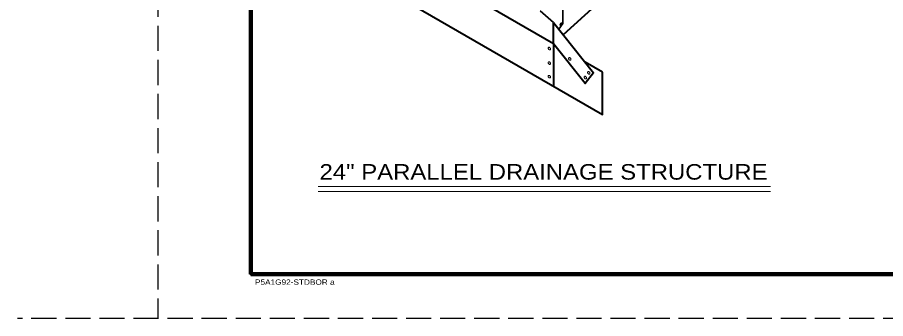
# Model space of a CAD drawing. Extents: x -319.1 to -283.7, y -451.4 to -429.4.
# Drawn here: x -319.05 to -309.32, y -451.37 to -448 of the extents above; entities that cross this region are included whole.
import ezdxf
from ezdxf.enums import TextEntityAlignment as Align

# ---------------------------------------------------------------- set-up
doc = ezdxf.new("R2010")
doc.units = 0
doc.header["$LTSCALE"] = 0.047
doc.header["$PDMODE"] = 32
doc.header["$PDSIZE"] = 0.0235
doc.linetypes.add('LONG_DASHED', pattern=[7.5, 6, -1.5])
doc.layers.add('63', color=7, linetype='Continuous', lineweight=13)

msp = doc.modelspace()

# ---------------------------------------------------------------- linework, layer by layer
at = {"layer": '63', "linetype": 'LONG_DASHED', "lineweight": 25}
for p, q in [((-317.47725, -429.37275), (-317.47725, -451.37275)), ((-317.47725, -429.37275), (-317.47725, -451.37275)), ((-283.85225, -451.37275), (-319.05225, -451.37275)), ((-283.85225, -451.37275), (-319.05225, -451.37275))]:
    msp.add_line(p, q, dxfattribs=at)
at = {"layer": '63', "lineweight": 158}
msp.add_line((-316.43558, -429.87275), (-316.43558, -450.87275), dxfattribs=at)
msp.add_line((-316.43558, -429.87275), (-316.43558, -450.87275), dxfattribs=at)
at = {"layer": '63', "lineweight": 40}
for p, q in [((-310.16575, -445.67383), (-312.9315, -448.19292)), ((-310.16575, -445.67383), (-312.9315, -448.19292)), ((-313.0415, -448.29308), (-315.09833, -447.10558)), ((-313.0415, -448.29308), (-315.09833, -447.10558)), ((-313.0415, -448.29308), (-313.0415, -448.05558)), ((-313.0415, -448.29308), (-313.0415, -448.05558)), ((-313.0415, -448.29308), (-313.0415, -448.76808)), ((-313.0415, -448.29308), (-313.0415, -448.76808)), ((-312.493, -448.60975), (-312.6875, -448.4975)), ((-312.493, -448.60975), (-312.6875, -448.4975))]:
    msp.add_line(p, q, dxfattribs=at)
at = {"layer": '63', "lineweight": 35}
msp.add_line((-313.0415, -448.05558), (-313.19033, -447.92517), dxfattribs=at)
msp.add_line((-313.0415, -448.05558), (-313.19033, -447.92517), dxfattribs=at)
at = {"layer": '63'}
for p, q in [((-315.68158, -449.89367), (-310.60775, -449.89367)), ((-315.68158, -449.89367), (-310.60775, -449.89367)), ((-315.68158, -449.94808), (-310.60775, -449.94808)), ((-315.68158, -449.94808), (-310.60775, -449.94808))]:
    msp.add_line(p, q, dxfattribs=at)
at = {"layer": '63', "lineweight": 158}
msp.add_lwpolyline([(-283.93558, -429.87275), (-283.93558, -450.87275), (-316.43558, -450.87275)], dxfattribs=at)
msp.add_lwpolyline([(-283.93558, -429.87275), (-283.93558, -450.87275), (-316.43558, -450.87275)], dxfattribs=at)
at = {"layer": '63', "lineweight": 40}
for points in [[(-315.47067, -446.89067), (-315.64683, -446.78892), (-315.64683, -447.26392), (-312.493, -449.08475), (-312.493, -448.60975)], [(-315.47067, -446.89067), (-315.64683, -446.78892), (-315.64683, -447.26392), (-312.493, -449.08475), (-312.493, -448.60975)], [(-313.0415, -448.05558), (-312.59158, -448.61725), (-312.68592, -448.736), (-313.0415, -448.29308)], [(-313.0415, -448.05558), (-312.59158, -448.61725), (-312.68592, -448.736), (-313.0415, -448.29308)]]:
    msp.add_lwpolyline(points, dxfattribs=at)
at = {"layer": '63', "lineweight": 35}
msp.add_lwpolyline([(-312.93617, -447.90858), (-312.93617, -448.06692), (-312.98158, -448.13042)], dxfattribs=at)
msp.add_lwpolyline([(-312.93617, -447.90858), (-312.93617, -448.06692), (-312.98158, -448.13042)], dxfattribs=at)
at = {"layer": '63'}
for points in [[(-312.94733, -448.05933), (-312.9485, -448.0575), (-312.9505, -448.05717)], [(-312.94733, -448.05933), (-312.9485, -448.0575), (-312.9505, -448.05717)], [(-312.96933, -448.08392), (-312.96817, -448.08575), (-312.96617, -448.08617)], [(-312.96933, -448.08392), (-312.96817, -448.08575), (-312.96617, -448.08617)]]:
    msp.add_lwpolyline(points, dxfattribs=at)
for centre, radius, start, end in [((-312.95618, -448.08264), 0.01316, 164.67127, 185.75829), ((-312.95618, -448.08264), 0.01316, 164.67127, 185.75829), ((-312.94275, -448.08633), 0.02709, 153.4588, 164.67111), ((-312.94275, -448.08633), 0.02709, 153.4588, 164.67111), ((-312.92378, -448.0958), 0.04829, 145.0667, 153.45907), ((-312.92378, -448.0958), 0.04829, 145.0667, 153.45907), ((-312.92378, -448.0958), 0.04829, 136.67393, 145.0663), ((-312.92378, -448.0958), 0.04829, 136.67393, 145.0663), ((-312.97748, -448.06207), 0.02709, 305.46172, 316.67403), ((-312.97748, -448.06207), 0.02709, 305.46172, 316.67403), ((-312.9392, -448.08125), 0.02709, 125.46144, 136.67375), ((-312.9392, -448.08125), 0.02709, 125.46144, 136.67375), ((-312.9929, -448.04752), 0.04829, 316.67393, 325.0663), ((-312.9929, -448.04752), 0.04829, 316.67393, 325.0663), ((-312.94728, -448.06991), 0.01316, 104.3752, 125.46222), ((-312.94728, -448.06991), 0.01316, 104.3752, 125.46222), ((-312.9929, -448.04752), 0.04829, 325.0667, 333.45907), ((-312.9929, -448.04752), 0.04829, 325.0667, 333.45907), ((-312.97393, -448.05699), 0.02709, 333.45895, 344.67126), ((-312.97393, -448.05699), 0.02709, 333.45895, 344.67126), ((-312.9605, -448.06068), 0.01316, 344.67123, 5.75825), ((-312.9605, -448.06068), 0.01316, 344.67123, 5.75825), ((-312.9694, -448.07341), 0.01316, 284.375, 305.46202), ((-312.9694, -448.07341), 0.01316, 284.375, 305.46202), ((-313.08832, -448.34108), 0.0126, 159.28879, 183.72364), ((-313.08832, -448.34108), 0.0126, 159.28879, 183.72364), ((-313.0835, -448.34076), 0.01743, 183.72317, 202.2304), ((-313.0835, -448.34076), 0.01743, 183.72317, 202.2304), ((-313.09285, -448.33936), 0.00776, 127.98987, 159.28841), ((-313.09285, -448.33936), 0.00776, 127.98987, 159.28841), ((-313.07744, -448.33829), 0.02398, 202.23057, 217.98975), ((-313.07744, -448.33829), 0.02398, 202.23057, 217.98975), ((-313.09285, -448.33936), 0.00776, 96.69131, 127.98984), ((-313.09285, -448.33936), 0.00776, 96.69131, 127.98984), ((-313.07744, -448.33829), 0.02398, 217.99028, 233.74946), ((-313.07744, -448.33829), 0.02398, 217.99028, 233.74946), ((-313.09229, -448.34418), 0.0126, 72.25623, 96.69109), ((-313.09229, -448.34418), 0.0126, 72.25623, 96.69109), ((-313.08131, -448.34357), 0.01743, 233.74902, 252.25625), ((-313.08131, -448.34357), 0.01743, 233.74902, 252.25625), ((-313.09376, -448.34877), 0.01743, 53.74939, 72.25661), ((-313.09376, -448.34877), 0.01743, 53.74939, 72.25661), ((-313.08278, -448.34816), 0.0126, 252.25666, 276.69151), ((-313.08278, -448.34816), 0.0126, 252.25666, 276.69151), ((-313.09763, -448.35406), 0.02398, 37.98979, 53.74898), ((-313.09763, -448.35406), 0.02398, 37.98979, 53.74898), ((-313.08222, -448.35298), 0.00776, 276.69131, 307.98984), ((-313.08222, -448.35298), 0.00776, 276.69131, 307.98984), ((-313.09763, -448.35406), 0.02398, 22.23074, 37.98992), ((-313.09763, -448.35406), 0.02398, 22.23074, 37.98992), ((-313.08222, -448.35298), 0.00776, 307.98999, 339.28852), ((-313.08222, -448.35298), 0.00776, 307.98999, 339.28852), ((-313.09157, -448.35158), 0.01743, 3.72347, 22.2307), ((-313.09157, -448.35158), 0.01743, 3.72347, 22.2307), ((-313.08675, -448.35126), 0.0126, 339.28837, 3.72322), ((-313.08675, -448.35126), 0.0126, 339.28837, 3.72322), ((-312.85969, -448.45761), 0.0126, 159.28837, 183.72322), ((-312.85969, -448.45761), 0.0126, 159.28837, 183.72322), ((-312.85488, -448.45729), 0.01743, 183.72356, 202.23079), ((-312.85488, -448.45729), 0.01743, 183.72356, 202.23079), ((-312.86423, -448.45589), 0.00776, 127.98955, 159.28809), ((-312.86423, -448.45589), 0.00776, 127.98955, 159.28809), ((-312.84881, -448.45482), 0.02398, 202.23057, 217.98975), ((-312.84881, -448.45482), 0.02398, 202.23057, 217.98975), ((-312.86423, -448.45589), 0.00776, 96.69181, 127.99034), ((-312.86423, -448.45589), 0.00776, 96.69181, 127.99034), ((-312.84881, -448.45482), 0.02398, 217.99004, 233.74922), ((-312.84881, -448.45482), 0.02398, 217.99004, 233.74922), ((-312.86366, -448.46071), 0.0126, 72.25623, 96.69109), ((-312.86366, -448.46071), 0.0126, 72.25623, 96.69109), ((-312.86513, -448.4653), 0.01743, 53.74903, 72.25625), ((-312.86513, -448.4653), 0.01743, 53.74903, 72.25625), ((-312.869, -448.47058), 0.02398, 37.99004, 53.74922), ((-312.869, -448.47058), 0.02398, 37.99004, 53.74922), ((-312.86901, -448.47058), 0.02398, 22.23057, 37.98975), ((-312.86901, -448.47058), 0.02398, 22.23057, 37.98975), ((-312.85359, -448.46951), 0.00776, 307.98999, 339.28852), ((-312.85359, -448.46951), 0.00776, 307.98999, 339.28852), ((-312.86294, -448.46811), 0.01743, 3.72356, 22.23079), ((-312.86294, -448.46811), 0.01743, 3.72356, 22.23079), ((-312.85813, -448.46779), 0.0126, 339.28837, 3.72322), ((-312.85813, -448.46779), 0.0126, 339.28837, 3.72322), ((-313.08832, -448.50448), 0.0126, 159.28879, 183.72364), ((-313.08832, -448.50448), 0.0126, 159.28879, 183.72364), ((-313.0835, -448.50416), 0.01743, 183.72317, 202.2304), ((-313.0835, -448.50416), 0.01743, 183.72317, 202.2304), ((-313.09285, -448.50276), 0.00776, 127.98955, 159.28809), ((-313.09285, -448.50276), 0.00776, 127.98955, 159.28809), ((-313.07744, -448.50168), 0.02398, 202.23057, 217.98975), ((-313.07744, -448.50168), 0.02398, 202.23057, 217.98975), ((-313.09285, -448.50276), 0.00776, 96.69181, 127.99034), ((-313.09285, -448.50276), 0.00776, 96.69181, 127.99034), ((-313.07744, -448.50168), 0.02398, 217.99028, 233.74946), ((-313.07744, -448.50168), 0.02398, 217.99028, 233.74946), ((-313.09229, -448.50757), 0.0126, 72.25623, 96.69109), ((-313.09229, -448.50757), 0.0126, 72.25623, 96.69109), ((-313.08131, -448.50697), 0.01743, 233.74902, 252.25625), ((-313.08131, -448.50697), 0.01743, 233.74902, 252.25625), ((-313.09376, -448.51217), 0.01743, 53.74903, 72.25625), ((-313.09376, -448.51217), 0.01743, 53.74903, 72.25625), ((-313.08278, -448.51156), 0.0126, 252.25623, 276.69109), ((-313.08278, -448.51156), 0.0126, 252.25623, 276.69109), ((-313.09763, -448.51745), 0.02398, 37.99004, 53.74922), ((-313.09763, -448.51745), 0.02398, 37.99004, 53.74922), ((-313.08222, -448.51638), 0.00776, 276.69181, 307.99034), ((-313.08222, -448.51638), 0.00776, 276.69181, 307.99034), ((-313.09763, -448.51745), 0.02398, 22.23057, 37.98975), ((-313.09763, -448.51745), 0.02398, 22.23057, 37.98975), ((-313.08222, -448.51638), 0.00776, 307.98999, 339.28852), ((-313.08222, -448.51638), 0.00776, 307.98999, 339.28852), ((-313.09157, -448.51498), 0.01743, 3.72356, 22.23079), ((-313.09157, -448.51498), 0.01743, 3.72356, 22.23079), ((-313.08675, -448.51466), 0.0126, 339.28837, 3.72322), ((-313.08675, -448.51466), 0.0126, 339.28837, 3.72322), ((-312.85269, -448.4601), 0.01743, 233.74921, 252.25644), ((-312.85269, -448.4601), 0.01743, 233.74921, 252.25644), ((-312.85416, -448.46469), 0.0126, 252.25619, 276.69105), ((-312.85416, -448.46469), 0.0126, 252.25619, 276.69105), ((-312.85359, -448.46951), 0.00776, 276.6916, 307.99014), ((-312.85359, -448.46951), 0.00776, 276.6916, 307.99014), ((-313.08832, -448.65625), 0.0126, 159.28879, 183.72364), ((-313.08832, -448.65625), 0.0126, 159.28879, 183.72364), ((-313.0835, -448.65594), 0.01743, 183.72317, 202.2304), ((-313.0835, -448.65594), 0.01743, 183.72317, 202.2304), ((-313.09285, -448.65454), 0.00776, 127.98987, 159.28841), ((-313.09285, -448.65454), 0.00776, 127.98987, 159.28841), ((-313.07744, -448.65346), 0.02398, 202.23057, 217.98975), ((-313.07744, -448.65346), 0.02398, 202.23057, 217.98975), ((-313.09285, -448.65454), 0.00776, 96.69131, 127.98984), ((-313.09285, -448.65454), 0.00776, 96.69131, 127.98984), ((-313.09229, -448.65935), 0.0126, 72.25623, 96.69109), ((-313.09229, -448.65935), 0.0126, 72.25623, 96.69109), ((-313.09376, -448.66395), 0.01743, 53.74939, 72.25661), ((-313.09376, -448.66395), 0.01743, 53.74939, 72.25661), ((-313.09763, -448.66923), 0.02398, 37.98979, 53.74898), ((-313.09763, -448.66923), 0.02398, 37.98979, 53.74898), ((-313.09763, -448.66923), 0.02398, 22.23057, 37.98975), ((-313.09763, -448.66923), 0.02398, 22.23057, 37.98975), ((-313.09157, -448.66675), 0.01743, 3.72356, 22.23079), ((-313.09157, -448.66675), 0.01743, 3.72356, 22.23079), ((-313.08675, -448.66644), 0.0126, 339.28837, 3.72322), ((-313.08675, -448.66644), 0.0126, 339.28837, 3.72322), ((-312.6856, -448.66596), 0.0126, 159.28879, 183.72364), ((-312.6856, -448.66596), 0.0126, 159.28879, 183.72364), ((-312.68079, -448.66565), 0.01743, 183.72317, 202.2304), ((-312.68079, -448.66565), 0.01743, 183.72317, 202.2304), ((-312.69014, -448.66425), 0.00776, 127.98987, 159.28841), ((-312.69014, -448.66425), 0.00776, 127.98987, 159.28841), ((-312.69014, -448.66425), 0.00776, 96.69131, 127.98984), ((-312.69014, -448.66425), 0.00776, 96.69131, 127.98984), ((-312.68957, -448.66906), 0.0126, 72.25623, 96.69109), ((-312.68957, -448.66906), 0.0126, 72.25623, 96.69109), ((-312.69104, -448.67365), 0.01743, 53.74939, 72.25661), ((-312.69104, -448.67365), 0.01743, 53.74939, 72.25661), ((-312.69492, -448.67894), 0.02398, 37.98979, 53.74898), ((-312.69492, -448.67894), 0.02398, 37.98979, 53.74898), ((-312.69492, -448.67894), 0.02398, 22.23074, 37.98992), ((-312.69492, -448.67894), 0.02398, 22.23074, 37.98992), ((-312.64648, -448.61414), 0.0126, 159.28879, 183.72364), ((-312.64648, -448.61414), 0.0126, 159.28879, 183.72364), ((-312.64167, -448.61382), 0.01743, 183.72317, 202.2304), ((-312.64167, -448.61382), 0.01743, 183.72317, 202.2304), ((-312.65102, -448.61242), 0.00776, 127.98955, 159.28809), ((-312.65102, -448.61242), 0.00776, 127.98955, 159.28809), ((-312.6356, -448.61134), 0.02398, 202.23057, 217.98975), ((-312.6356, -448.61134), 0.02398, 202.23057, 217.98975), ((-312.65102, -448.61242), 0.00776, 96.69181, 127.99034), ((-312.65102, -448.61242), 0.00776, 96.69181, 127.99034), ((-312.6356, -448.61134), 0.02398, 217.99028, 233.74946), ((-312.6356, -448.61134), 0.02398, 217.99028, 233.74946), ((-312.65045, -448.61724), 0.0126, 72.25623, 96.69109), ((-312.65045, -448.61724), 0.0126, 72.25623, 96.69109), ((-312.63948, -448.61663), 0.01743, 233.74902, 252.25625), ((-312.63948, -448.61663), 0.01743, 233.74902, 252.25625), ((-312.65192, -448.62183), 0.01743, 53.74903, 72.25625), ((-312.65192, -448.62183), 0.01743, 53.74903, 72.25625), ((-312.64095, -448.62122), 0.0126, 252.25623, 276.69109), ((-312.64095, -448.62122), 0.0126, 252.25623, 276.69109), ((-312.65579, -448.62711), 0.02398, 37.99004, 53.74922), ((-312.65579, -448.62711), 0.02398, 37.99004, 53.74922), ((-312.64038, -448.62604), 0.00776, 276.69181, 307.99034), ((-312.64038, -448.62604), 0.00776, 276.69181, 307.99034), ((-312.6558, -448.62711), 0.02398, 22.23086, 37.99005), ((-312.6558, -448.62711), 0.02398, 22.23086, 37.99005), ((-312.64038, -448.62604), 0.00776, 307.98955, 339.28809), ((-312.64038, -448.62604), 0.00776, 307.98955, 339.28809), ((-312.64973, -448.62464), 0.01743, 3.72317, 22.2304), ((-312.64973, -448.62464), 0.01743, 3.72317, 22.2304), ((-312.64492, -448.62432), 0.0126, 339.28879, 3.72364), ((-312.64492, -448.62432), 0.0126, 339.28879, 3.72364), ((-313.07744, -448.65346), 0.02398, 217.99028, 233.74946), ((-313.07744, -448.65346), 0.02398, 217.99028, 233.74946), ((-313.08131, -448.65874), 0.01743, 233.74902, 252.25625), ((-313.08131, -448.65874), 0.01743, 233.74902, 252.25625), ((-313.08278, -448.66334), 0.0126, 252.25666, 276.69151), ((-313.08278, -448.66334), 0.0126, 252.25666, 276.69151), ((-313.08222, -448.66815), 0.00776, 276.69131, 307.98984), ((-313.08222, -448.66815), 0.00776, 276.69131, 307.98984), ((-313.08222, -448.66815), 0.00776, 307.98999, 339.28852), ((-313.08222, -448.66815), 0.00776, 307.98999, 339.28852), ((-312.67472, -448.66317), 0.02398, 202.23057, 217.98975), ((-312.67472, -448.66317), 0.02398, 202.23057, 217.98975), ((-312.67472, -448.66317), 0.02398, 217.99028, 233.74946), ((-312.67472, -448.66317), 0.02398, 217.99028, 233.74946), ((-312.6786, -448.66845), 0.01743, 233.74902, 252.25625), ((-312.6786, -448.66845), 0.01743, 233.74902, 252.25625), ((-312.68007, -448.67305), 0.0126, 252.25666, 276.69151), ((-312.68007, -448.67305), 0.0126, 252.25666, 276.69151), ((-312.6795, -448.67786), 0.00776, 276.69131, 307.98984), ((-312.6795, -448.67786), 0.00776, 276.69131, 307.98984), ((-312.6795, -448.67786), 0.00776, 307.98999, 339.28852), ((-312.6795, -448.67786), 0.00776, 307.98999, 339.28852), ((-312.68885, -448.67646), 0.01743, 3.72348, 22.2307), ((-312.68885, -448.67646), 0.01743, 3.72348, 22.2307), ((-312.68404, -448.67615), 0.0126, 339.28837, 3.72322), ((-312.68404, -448.67615), 0.0126, 339.28837, 3.72322)]:
    msp.add_arc(centre, radius, start, end, dxfattribs=at)
msp.add_point((-316.43558, -450.87275), dxfattribs=at)

# ---------------------------------------------------------------- texts
at = {"layer": '63', "width": 1.15}
msp.add_text('24" PARALLEL DRAINAGE STRUCTURE', height=0.1742, dxfattribs=at).set_placement((-313.15304, -449.81525), align=Align.CENTER)
msp.add_text('24" PARALLEL DRAINAGE STRUCTURE', height=0.1742, dxfattribs=at).set_placement((-313.15304, -449.81525), align=Align.CENTER)
msp.add_text('P5A1G92-STDBOR a', height=0.06, dxfattribs=at).set_placement((-316.38758, -450.99375))
msp.add_text('P5A1G92-STDBOR a', height=0.06, dxfattribs=at).set_placement((-316.38758, -450.99375))

doc.saveas('drawing.dxf')
